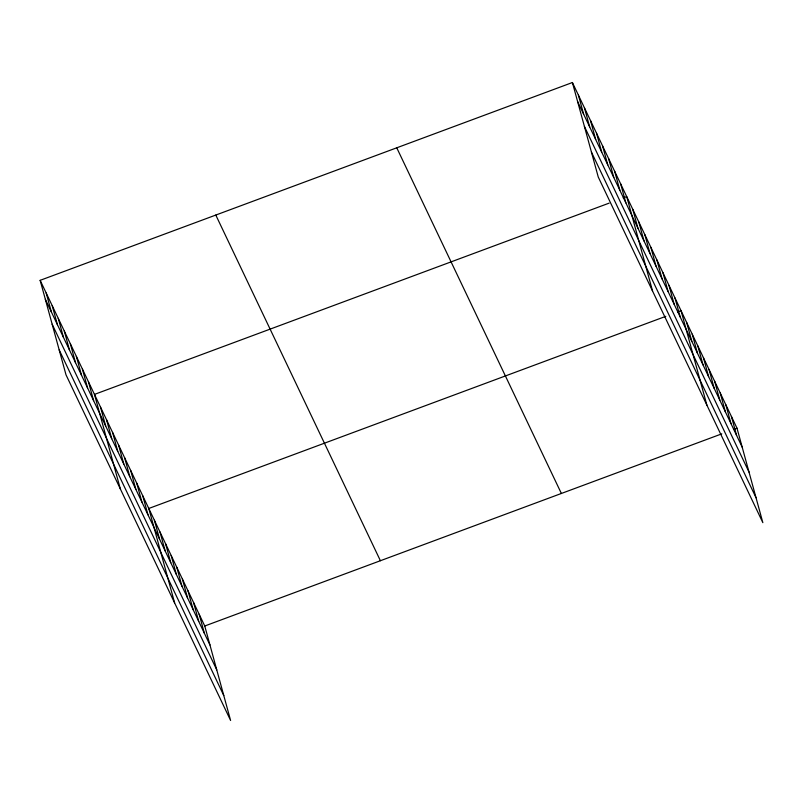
<?xml version="1.0" encoding="UTF-8"?>
<svg xmlns="http://www.w3.org/2000/svg" width="803" height="803" viewBox="0 0 803 803"><rect width="100%" height="100%" fill="white"/><g stroke="black" fill="none" stroke-linecap="round" stroke-linejoin="round"><path stroke-width="1.2" d="M40.15 280.337L204.755 625.999L230.602 720.472L65.997 374.8L40.15 280.337L572.398 82.528L737.003 428.2L762.85 522.663L598.245 177.001L572.398 82.528M609.156 203.129L94.473 394.403L120.32 488.876M623.208 197.909L626.721 196.605L652.558 291.067M665.817 316.332L148.796 508.47L174.632 602.943M677.521 311.976L681.034 310.671L706.881 405.144M204.755 625.999L721.787 433.851M733.49 429.505L737.003 428.2M577.588 101.499L742.193 447.161M584.403 126.412L749.008 472.084M591.43 152.088L756.035 497.75M396.752 147.802L561.367 493.474M215.796 215.063L380.401 560.725M45.339 299.298L209.944 644.97M52.155 324.221L216.76 669.883M59.181 349.887L223.786 695.549M731.413 416.446L736.602 435.407M725.812 404.692L731.001 423.663M720.221 392.938L725.4 411.909M714.62 381.184L719.809 400.155M709.019 369.43L714.208 388.401M703.428 357.676L708.617 376.647M697.827 345.932L703.016 364.893M692.236 334.178L697.426 353.139M686.635 322.425L691.825 341.385M675.002 297.993L680.191 316.964M668.969 285.326L674.159 304.287M662.937 272.649L668.116 291.609M656.894 259.971L662.084 278.942M650.862 247.294L656.051 266.265M644.829 234.627L650.018 253.587M638.786 221.949L643.976 240.92M632.754 209.272L637.943 228.243M620.679 183.927L625.868 202.898M614.646 171.25L619.836 190.221M608.614 158.582L613.803 177.543M602.571 145.905L607.761 164.866M596.539 133.228L601.728 152.199M590.506 120.55L595.696 139.521M584.464 107.883L589.653 126.844M578.431 95.206L583.62 114.177M199.164 614.245L204.353 633.216M193.563 602.491L198.753 621.462M187.972 590.737L193.162 609.708M182.371 578.983L187.561 597.954M176.77 567.239L181.96 586.2M171.18 555.485L176.369 574.446M165.579 543.731L170.768 562.692M159.988 531.977L165.177 550.948M154.387 520.224L159.576 539.194M142.753 495.802L147.943 514.763M136.721 483.125L141.91 502.086M130.688 470.448L135.878 489.418M124.646 457.77L129.835 476.741M118.613 445.103L123.803 464.064M112.581 432.426L117.77 451.396M106.538 419.748L111.727 438.719M100.505 407.081L105.695 426.042M88.43 381.726L93.62 400.697M82.398 369.059L87.587 388.02M76.365 356.381L81.555 375.342M70.333 343.704L75.512 362.675M64.29 331.027L69.48 349.998M58.258 318.359L63.447 337.32M52.225 305.682L57.414 324.653M46.183 293.005L51.372 311.976"/></g></svg>
